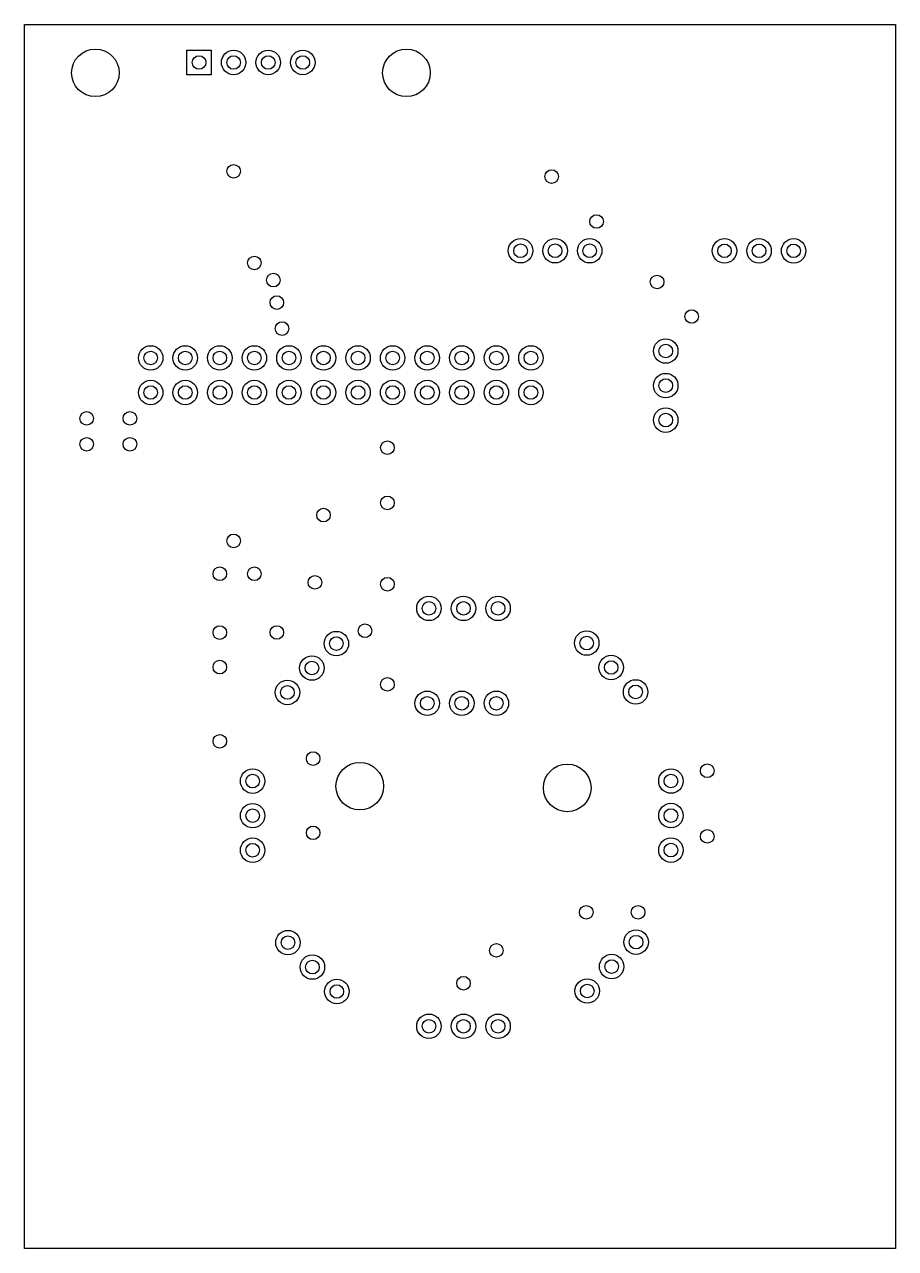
# Model space of a CAD drawing. Header units: millimetres. Extents: x 0 to 64, y -90 to 0.
import ezdxf

# ---------------------------------------------------------------- set-up
doc = ezdxf.new("R2010")
doc.units = ezdxf.units.MM

msp = doc.modelspace()

# ---------------------------------------------------------------- linework, layer by layer
for points in [[(0, 0), (40.897, 0), (64, 0), (64, -90), (0, -90), (0, 0)], [(11.927, -1.894), (13.727, -1.894), (13.727, -3.694), (11.927, -3.694)]]:
    msp.add_lwpolyline(points, close=True)
for centre, radius in [((5.207, -3.556), 1.75), ((5.207, -3.556), 1.75), ((12.827, -2.794), 0.5), ((15.367, -2.794), 0.9), ((15.367, -2.794), 0.5), ((17.907, -2.794), 0.9), ((17.907, -2.794), 0.5), ((20.447, -2.794), 0.9), ((20.447, -2.794), 0.5), ((28.067, -3.556), 1.75), ((28.067, -3.556), 1.75), ((15.367, -10.795), 0.5), ((38.735, -11.184), 0.5), ((42.037, -14.486), 0.5), ((36.449, -16.637), 0.9), ((36.449, -16.637), 0.5), ((38.989, -16.637), 0.9), ((38.989, -16.637), 0.5), ((41.529, -16.637), 0.9), ((41.529, -16.637), 0.5), ((51.435, -16.645), 0.9), ((51.435, -16.645), 0.5), ((53.975, -16.645), 0.9), ((53.975, -16.645), 0.5), ((56.515, -16.645), 0.9), ((56.515, -16.645), 0.5), ((16.891, -17.534), 0.5), ((18.288, -18.796), 0.5), ((46.482, -18.931), 0.5), ((18.542, -20.447), 0.5), ((49.022, -21.471), 0.5), ((18.923, -22.36), 0.5), ((47.117, -24.011), 0.9), ((9.271, -24.519), 0.9), ((9.271, -24.519), 0.5), ((11.811, -24.519), 0.9), ((11.811, -24.519), 0.5), ((14.351, -24.519), 0.9), ((14.351, -24.519), 0.5), ((16.891, -24.519), 0.9), ((16.891, -24.519), 0.5), ((19.431, -24.519), 0.9), ((19.431, -24.519), 0.5), ((21.971, -24.519), 0.9), ((21.971, -24.519), 0.5), ((24.511, -24.519), 0.9), ((24.511, -24.519), 0.5), ((27.051, -24.519), 0.9), ((27.051, -24.519), 0.5), ((29.591, -24.519), 0.9), ((29.591, -24.519), 0.5), ((32.131, -24.519), 0.9), ((32.131, -24.519), 0.5), ((34.671, -24.519), 0.9), ((34.671, -24.519), 0.5), ((37.211, -24.519), 0.9), ((37.211, -24.519), 0.5), ((47.117, -24.011), 0.5), ((47.117, -26.551), 0.9), ((47.117, -26.551), 0.5), ((9.271, -27.059), 0.9), ((9.271, -27.059), 0.5), ((11.811, -27.059), 0.9), ((11.811, -27.059), 0.5), ((14.351, -27.059), 0.9), ((14.351, -27.059), 0.5), ((16.891, -27.059), 0.9), ((16.891, -27.059), 0.5), ((19.431, -27.059), 0.9), ((19.431, -27.059), 0.5), ((21.971, -27.059), 0.9), ((21.971, -27.059), 0.5), ((24.511, -27.059), 0.9), ((24.511, -27.059), 0.5), ((27.051, -27.059), 0.9), ((27.051, -27.059), 0.5), ((29.591, -27.059), 0.9), ((29.591, -27.059), 0.5), ((32.131, -27.059), 0.9), ((32.131, -27.059), 0.5), ((34.671, -27.059), 0.9), ((34.671, -27.059), 0.5), ((37.211, -27.059), 0.9), ((37.211, -27.059), 0.5), ((4.572, -28.964), 0.5), ((7.747, -28.964), 0.5), ((47.117, -29.091), 0.9), ((47.117, -29.091), 0.5), ((4.572, -30.869), 0.5), ((7.747, -30.869), 0.5), ((26.67, -31.115), 0.5), ((26.67, -35.179), 0.5), ((21.971, -36.076), 0.5), ((15.367, -37.973), 0.5), ((14.351, -40.386), 0.5), ((16.891, -40.386), 0.5), ((21.336, -41.021), 0.5), ((26.67, -41.156), 0.5), ((29.718, -42.934), 0.9), ((32.258, -42.934), 0.9), ((34.798, -42.934), 0.9), ((29.718, -42.934), 0.5), ((32.258, -42.934), 0.5), ((34.798, -42.934), 0.5), ((25.019, -44.577), 0.5), ((14.351, -44.712), 0.5), ((18.542, -44.704), 0.5), ((22.914, -45.521), 0.9), ((41.311, -45.484), 0.9), ((41.311, -45.484), 0.5), ((22.914, -45.521), 0.5), ((14.351, -47.252), 0.5), ((21.118, -47.317), 0.9), ((43.107, -47.28), 0.9), ((43.107, -47.28), 0.5), ((21.118, -47.317), 0.5), ((19.322, -49.113), 0.9), ((26.67, -48.522), 0.5), ((44.903, -49.076), 0.9), ((44.903, -49.076), 0.5), ((19.322, -49.113), 0.5), ((29.591, -49.911), 0.9), ((29.591, -49.911), 0.5), ((32.131, -49.911), 0.9), ((32.131, -49.911), 0.5), ((34.671, -49.911), 0.9), ((34.671, -49.911), 0.5), ((14.351, -52.705), 0.5), ((21.209, -53.975), 0.5), ((16.764, -55.634), 0.9), ((24.638, -56.007), 1.75), ((24.638, -56.007), 1.75), ((39.878, -56.134), 1.75), ((39.878, -56.134), 1.75), ((47.498, -55.626), 0.9), ((50.165, -54.872), 0.5), ((16.764, -55.634), 0.5), ((47.498, -55.626), 0.5), ((16.764, -58.174), 0.9), ((47.498, -58.166), 0.9), ((16.764, -58.174), 0.5), ((47.498, -58.166), 0.5), ((21.209, -59.436), 0.5), ((50.165, -59.698), 0.5), ((16.764, -60.714), 0.9), ((16.764, -60.714), 0.5), ((47.498, -60.706), 0.9), ((47.498, -60.706), 0.5), ((41.275, -65.278), 0.5), ((45.085, -65.278), 0.5), ((44.94, -67.473), 0.9), ((19.359, -67.51), 0.9), ((19.359, -67.51), 0.5), ((44.94, -67.473), 0.5), ((34.671, -68.08), 0.5), ((43.144, -69.269), 0.9), ((21.155, -69.306), 0.9), ((21.155, -69.306), 0.5), ((43.144, -69.269), 0.5), ((32.258, -70.493), 0.5), ((41.348, -71.065), 0.9), ((22.951, -71.102), 0.9), ((22.951, -71.102), 0.5), ((41.348, -71.065), 0.5), ((29.718, -73.66), 0.9), ((32.258, -73.66), 0.9), ((34.798, -73.66), 0.9), ((29.718, -73.66), 0.5), ((32.258, -73.66), 0.5), ((34.798, -73.66), 0.5)]:
    msp.add_circle(centre, radius)

doc.saveas('drawing.dxf')
